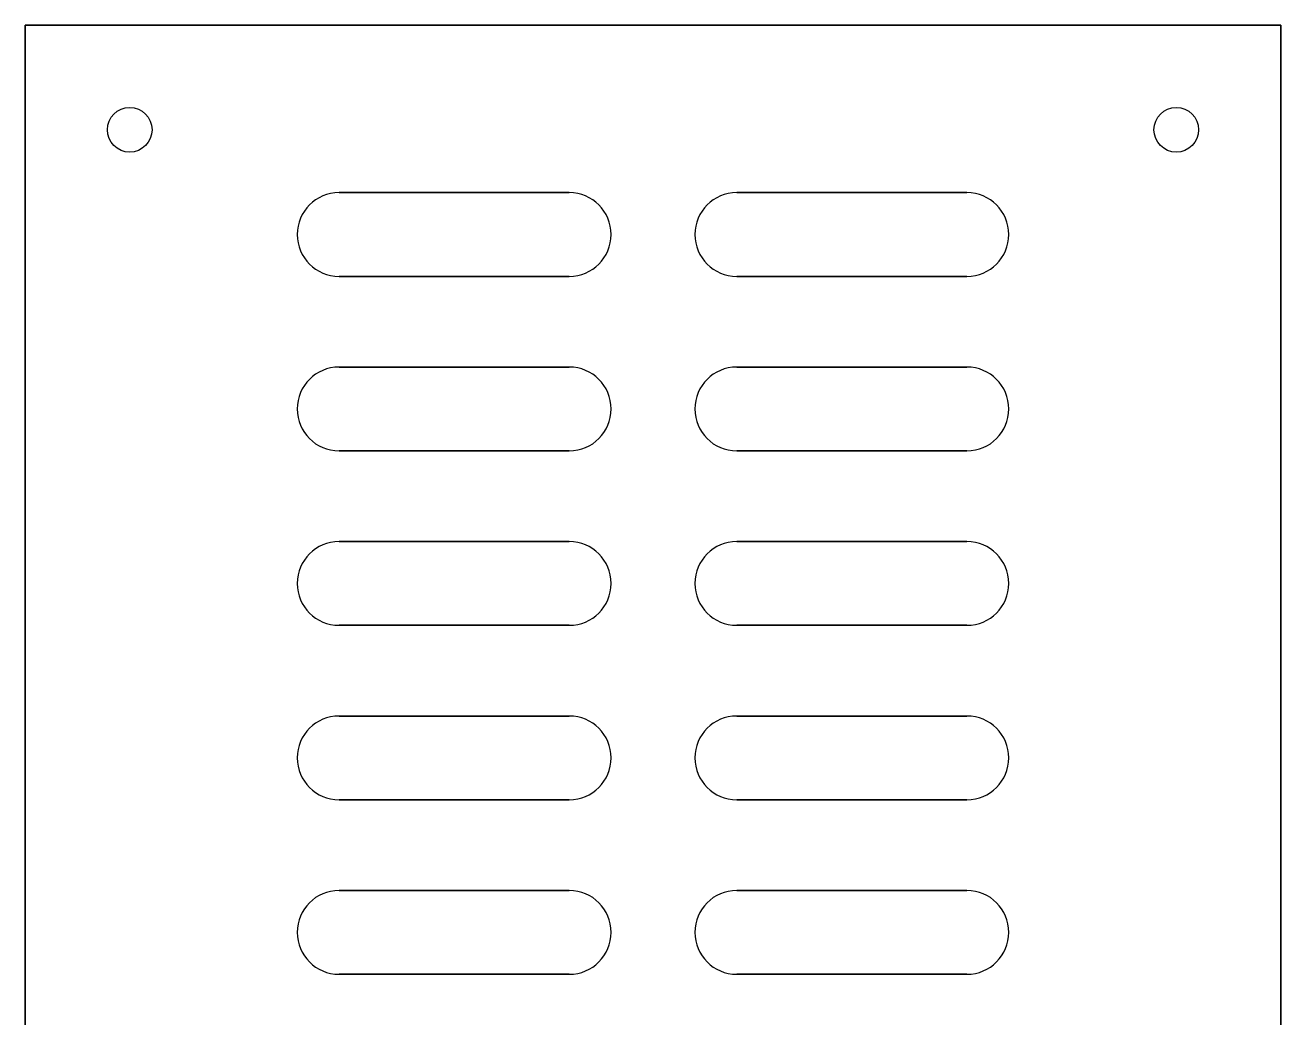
# Model space of a CAD drawing. Extents: x -90 to 0, y -3 to 240.
# Drawn here: x -90 to 0, y 168.9 to 240 of the extents above; entities that cross this region are included whole.
import ezdxf

# ---------------------------------------------------------------- set-up
doc = ezdxf.new("R2010")
doc.units = 0

msp = doc.modelspace()

# ---------------------------------------------------------------- linework, layer by layer
at = {"layer": 'layer0'}
for points in [[(-90, 240, 0), (0, 240, 0)], [(-90, -3, 0), (-90, 240, 0)], [(0, 240, 3), (-90, 240, 3)], [(-90, 240, 3), (-90, -3, 3)], [(0, 240, 0), (0, -3, 0)], [(0, -3, 3), (0, 240, 3)], [(-51, 228, 0), (-67.5, 228, 0)], [(-67.5, 228, 3), (-51, 228, 3)], [(-22.5, 228, 0), (-39, 228, 0)], [(-39, 228, 3), (-22.5, 228, 3)], [(-67.5, 222, 0), (-51, 222, 0)], [(-51, 222, 3), (-67.5, 222, 3)], [(-39, 222, 0), (-22.5, 222, 0)], [(-22.5, 222, 3), (-39, 222, 3)], [(-51, 215.5, 0), (-67.5, 215.5, 0)], [(-67.5, 215.5, 3), (-51, 215.5, 3)], [(-22.5, 215.5, 0), (-39, 215.5, 0)], [(-39, 215.5, 3), (-22.5, 215.5, 3)], [(-67.5, 209.5, 0), (-51, 209.5, 0)], [(-51, 209.5, 3), (-67.5, 209.5, 3)], [(-39, 209.5, 0), (-22.5, 209.5, 0)], [(-22.5, 209.5, 3), (-39, 209.5, 3)], [(-51, 203, 0), (-67.5, 203, 0)], [(-67.5, 203, 3), (-51, 203, 3)], [(-22.5, 203, 0), (-39, 203, 0)], [(-39, 203, 3), (-22.5, 203, 3)], [(-67.5, 197, 0), (-51, 197, 0)], [(-51, 197, 3), (-67.5, 197, 3)], [(-39, 197, 0), (-22.5, 197, 0)], [(-22.5, 197, 3), (-39, 197, 3)], [(-51, 190.5, 0), (-67.5, 190.5, 0)], [(-67.5, 190.5, 3), (-51, 190.5, 3)], [(-22.5, 190.5, 0), (-39, 190.5, 0)], [(-39, 190.5, 3), (-22.5, 190.5, 3)], [(-67.5, 184.5, 0), (-51, 184.5, 0)], [(-51, 184.5, 3), (-67.5, 184.5, 3)], [(-39, 184.5, 0), (-22.5, 184.5, 0)], [(-22.5, 184.5, 3), (-39, 184.5, 3)], [(-51, 178, 0), (-67.5, 178, 0)], [(-67.5, 178, 3), (-51, 178, 3)], [(-22.5, 178, 0), (-39, 178, 0)], [(-39, 178, 3), (-22.5, 178, 3)], [(-67.5, 172, 0), (-51, 172, 0)], [(-51, 172, 3), (-67.5, 172, 3)], [(-39, 172, 0), (-22.5, 172, 0)], [(-22.5, 172, 3), (-39, 172, 3)]]:
    msp.add_polyline3d(points, dxfattribs=at)
for centre in [(-82.5, 232.5), (-82.5, 232.5, 3), (-7.5, 232.5), (-7.5, 232.5, 3)]:
    msp.add_circle(centre, 1.6, dxfattribs=at)
for centre, start, end in [((-67.5, 225), 90, -90), ((-67.5, 225, 3), 90, -90), ((-67.5, 225, 3), 90, -90), ((-51, 225), -90, 90), ((-51, 225), -90, 90), ((-51, 225, 3), -90, 90), ((-39, 225), 90, -90), ((-39, 225, 3), 90, -90), ((-22.5, 225), -90, 90), ((-22.5, 225), -90, 90), ((-22.5, 225, 3), -90, 90), ((-22.5, 225, 3), -90, 90), ((-67.5, 212.5), 90, -90), ((-67.5, 212.5), 90, -90), ((-67.5, 212.5, 3), 90, -90), ((-51, 212.5), -90, 90), ((-51, 212.5, 3), -90, 90), ((-39, 212.5), 90, -90), ((-39, 212.5, 3), 90, -90), ((-22.5, 212.5), -90, 90), ((-22.5, 212.5), -90, 90), ((-22.5, 212.5, 3), -90, 90), ((-67.5, 200), 90, -90), ((-67.5, 200), 90, -90), ((-67.5, 200, 3), 90, -90), ((-67.5, 200, 3), 90, -90), ((-51, 200), -90, 90), ((-51, 200, 3), -90, 90), ((-39, 200), 90, -90), ((-39, 200, 3), 90, -90), ((-39, 200, 3), 90, -90), ((-22.5, 200), -90, 90), ((-22.5, 200), -90, 90), ((-22.5, 200, 3), -90, 90), ((-67.5, 187.5), 90, -90), ((-67.5, 187.5, 3), 90, -90), ((-67.5, 187.5, 3), 90, -90), ((-51, 187.5), -90, 90), ((-51, 187.5), -90, 90), ((-51, 187.5, 3), -90, 90), ((-39, 187.5), 90, -90), ((-39, 187.5, 3), 90, -90), ((-22.5, 187.5), -90, 90), ((-22.5, 187.5, 3), -90, 90), ((-67.5, 175), 90, -90), ((-67.5, 175, 3), 90, -90), ((-51, 175), -90, 90), ((-51, 175), -90, 90), ((-51, 175, 3), -90, 90), ((-39, 175), 90, -90), ((-39, 175, 3), 90, -90), ((-22.5, 175), -90, 90), ((-22.5, 175, 3), -90, 90)]:
    msp.add_arc(centre, 3, start, end, dxfattribs=at)

doc.saveas('drawing.dxf')
